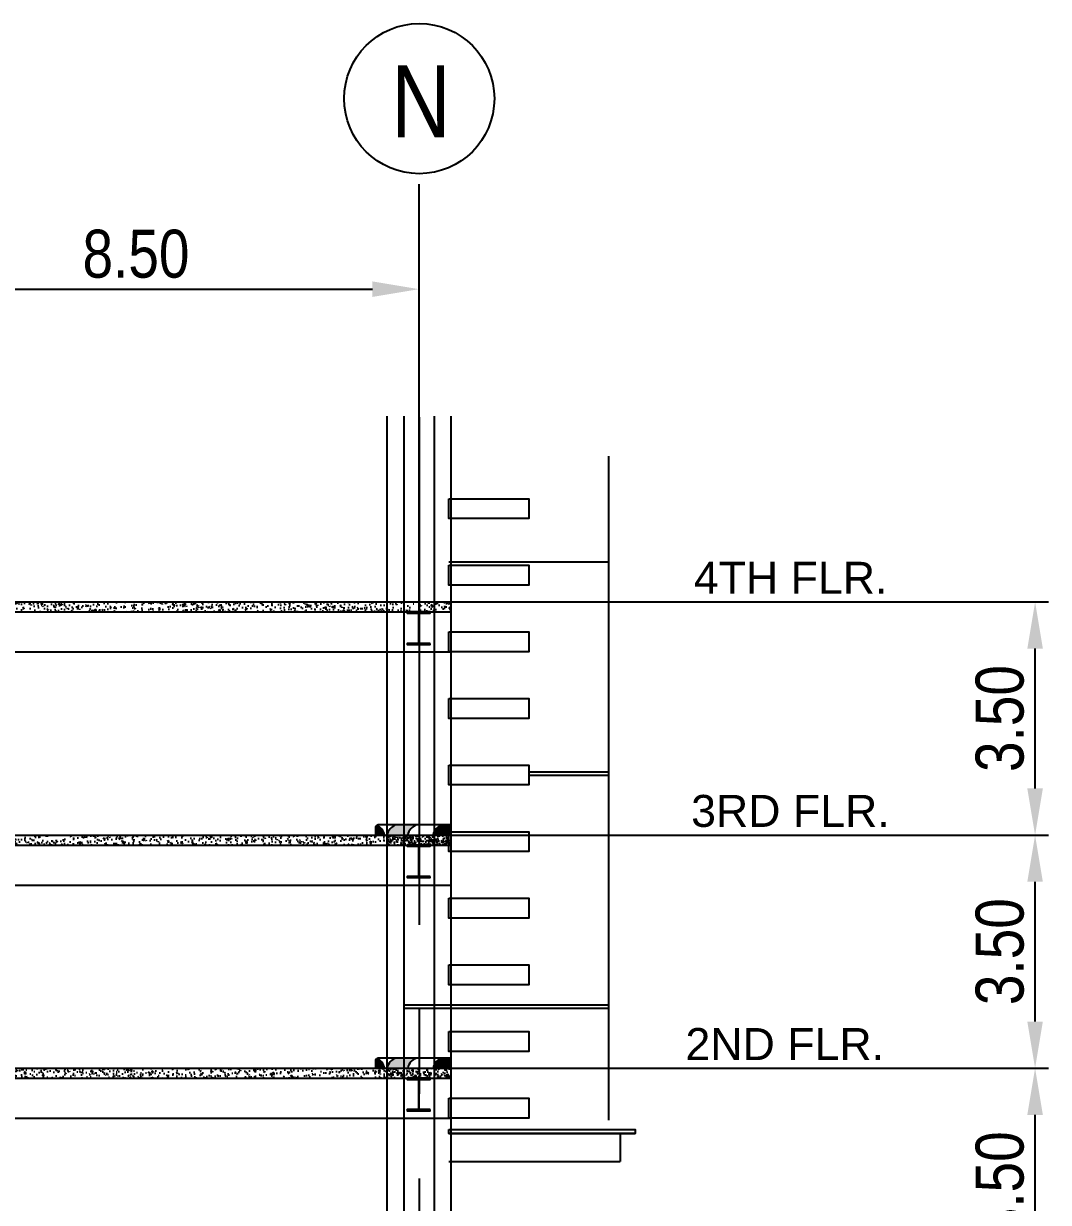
# Model space of a CAD drawing. Header units: millimetres. Extents: x 2148 to 2681, y 758 to 986.
# Drawn here: x 2209.62 to 2217.31, y 787.39 to 796.24 of the extents above; entities that cross this region are included whole.
import ezdxf

# ---------------------------------------------------------------- set-up
doc = ezdxf.new("R2010")
doc.units = ezdxf.units.MM
doc.linetypes.add('CENTER2', pattern=[28.575, 19.05, -3.175, 3.175, -3.175])
doc.linetypes.add('PHANTOMX2', pattern=[5, 2.5, -0.5, 0.5, -0.5, 0.5, -0.5])
for name, color, linetype in [('0.4', 121, 'Continuous'), ('D', 1, 'Continuous'), ('DR', 7, 'Continuous'), ('ELAYOUT', 4, 'Continuous'), ('grid', 241, 'PHANTOMX2'), ('hacht', 8, 'Continuous'), ('HATCH', 8, 'Continuous'), ('S_GRID LINES', 252, 'Continuous'), ('TEXT', 6, 'Continuous')]:
    doc.layers.add(name, color=color, linetype=linetype)
doc.styles.add('ARIALNW', font='ARIALN.TTF')
doc.styles.add('SWISS', font='swissl.ttf')
doc.dimstyles.new('DIM 200', dxfattribs={"dimtxt": 0.36, "dimasz": 0.35, "dimexe": 0.1, "dimexo": 0, "dimgap": 0.08, "dimtad": 1, "dimlfac": 2, "dimrnd": 0.005, "dimzin": 1, "dimdsep": 46, "dimtxsty": 'ARIALNW', "dimcen": 0.09, "dimclrd": 6, "dimclre": 6, "dimclrt": 13, "dimadec": 0, "dimazin": 0, "dimtfac": 1, "dimtofl": 0, "dimtmove": 2, "dimatfit": 3, "dimfxl": 1, "dimtolj": 1, "dimtzin": 0, "dimarcsym": 0})
pattern_1 = [(50, (280.88047, -748.60761), (0.0910923345, -0.0079695428), [0.009525, -0.104775]), (355, (280.88047, -748.60761), (-0.017621413, 0.0955283214), [0.00762, -0.08382]), (100.451, (280.88806, -748.60828), (0.0734712508, 0.087558344), [0.008095, -0.089045]), (46.1842, (280.88047, -748.58221), (0.1355395204, -0.021021164), [0.0142875, -0.1571625]), (96.6356, (280.89177, -748.58396), (0.118702117, 0.123712778), [0.0121425, -0.1335675]), (351.184, (280.88047, -748.58221), (0.118702303, 0.123712559), [0.01143, -0.12573]), (21, (280.89317, -748.58856), (0.07580744, -0.0511327593), [0.009525, -0.104775]), (326, (280.89317, -748.58856), (0.030901014, 0.092093983), [0.00762, -0.08382]), (71.4514, (280.89949, -748.59282), (0.1067082454, 0.040961429), [0.008095, -0.089045]), (37.5, (280.88047, -748.607613), (0.00154430163, 0.04227751944), [0, -0.082804, 0, -0.08509, 0, -0.0841375]), (7.5, (280.88047, -748.607613), (0.03340983126, 0.0500902874), [0, -0.048514, 0, -0.080899, 0, -0.0320675]), (327.5, (280.85215, -748.607613), (0.0677952976, -0.002864372), [0, -0.03175, 0, -0.09906, 0, -0.131445]), (317.5, (280.83945, -748.607613), (0.0740645907, 0.0127132455), [0, -0.041275, 0, -0.065786, 0, -0.093345])]
pattern_2 = [(50, (289.37973, -748.60761), (0.0910923345, -0.0079695428), [0.009525, -0.104775]), (355, (289.37973, -748.60761), (-0.017621413, 0.0955283214), [0.00762, -0.08382]), (100.451, (289.387325, -748.60828), (0.0734712508, 0.087558344), [0.008095, -0.089045]), (46.1842, (289.37973, -748.58221), (0.1355395204, -0.021021164), [0.0142875, -0.1571625]), (96.6356, (289.39103, -748.58396), (0.118702117, 0.123712778), [0.0121425, -0.1335675]), (351.184, (289.37973, -748.58221), (0.118702303, 0.123712559), [0.01143, -0.12573]), (21, (289.39243, -748.58856), (0.07580744, -0.0511327593), [0.009525, -0.104775]), (326, (289.39243, -748.58856), (0.030901014, 0.092093983), [0.00762, -0.08382]), (71.4514, (289.39875, -748.59282), (0.1067082454, 0.040961429), [0.008095, -0.089045]), (37.5, (289.379734, -748.607613), (0.00154430163, 0.04227751944), [0, -0.082804, 0, -0.08509, 0, -0.0841375]), (7.5, (289.379734, -748.607613), (0.03340983126, 0.0500902874), [0, -0.048514, 0, -0.080899, 0, -0.0320675]), (327.5, (289.351413, -748.607613), (0.0677952976, -0.002864372), [0, -0.03175, 0, -0.09906, 0, -0.131445]), (317.5, (289.33871, -748.607613), (0.0740645907, 0.0127132455), [0, -0.041275, 0, -0.065786, 0, -0.093345])]

# ---------------------------------------------------------------- blocks, each defined once
blk = doc.blocks.new('*D2207')
at = {"layer": 'Defpoints', "color": 0, "linetype": 'ByBlock', "ltscale": 0.5, "transparency": 16777216}
for p in [(2209.3185, 788.4021, 0), (2217.2128, 788.4021), (2212.8422, 786.6521, 0)]:
    blk.add_point(p, dxfattribs=at)
at = {"layer": 'ELAYOUT', "color": 6, "linetype": 'ByBlock', "lineweight": -2, "ltscale": 0.5, "transparency": 16777216}
for p, q in [((2209.3185, 788.4021), (2217.3128, 788.4021)), ((2217.2128, 787.0021), (2217.2128, 788.0521)), ((2212.8422, 786.6521), (2217.3128, 786.6521))]:
    blk.add_line(p, q, dxfattribs=at)
at = {"layer": 'ELAYOUT', "color": 6, "linetype": 'ByBlock', "ltscale": 0.5, "transparency": 16777216}
for points in [[(2217.1545, 788.0521), (2217.2712, 788.0521), (2217.2128, 788.4021)], [(2217.1545, 787.0021), (2217.2712, 787.0021), (2217.2128, 786.6521)]]:
    blk.add_solid(points, dxfattribs=at)
at = {"layer": 'ELAYOUT', "color": 13, "linetype": 'ByBlock', "ltscale": 0.5, "transparency": 16777216, "insert": (2216.949, 787.5271), "char_height": 0.36, "attachment_point": 5, "rotation": 90, "style": 'ARIALNW'}
blk.add_mtext('\\A1;3.50', dxfattribs=at)
blk = doc.blocks.new('*D2208')
at = {"layer": 'Defpoints', "color": 0, "linetype": 'ByBlock', "ltscale": 0.5, "transparency": 16777216}
for p in [(2212.8318, 790.1521), (2217.2128, 790.1521), (2212.8318, 788.4021)]:
    blk.add_point(p, dxfattribs=at)
at = {"layer": 'ELAYOUT', "color": 6, "linetype": 'ByBlock', "lineweight": -2, "ltscale": 0.5, "transparency": 16777216}
for p, q in [((2212.8318, 790.1521), (2217.3128, 790.1521)), ((2217.2128, 788.7521), (2217.2128, 789.8021)), ((2212.8318, 788.4021), (2217.3128, 788.4021))]:
    blk.add_line(p, q, dxfattribs=at)
at = {"layer": 'ELAYOUT', "color": 6, "linetype": 'ByBlock', "ltscale": 0.5, "transparency": 16777216}
for points in [[(2217.1545, 789.8021), (2217.2712, 789.8021), (2217.2128, 790.1521)], [(2217.1545, 788.7521), (2217.2712, 788.7521), (2217.2128, 788.4021)]]:
    blk.add_solid(points, dxfattribs=at)
at = {"layer": 'ELAYOUT', "color": 13, "linetype": 'ByBlock', "ltscale": 0.5, "transparency": 16777216, "insert": (2216.949, 789.2771), "char_height": 0.36, "attachment_point": 5, "rotation": 90, "style": 'ARIALNW'}
blk.add_mtext('\\A1;3.50', dxfattribs=at)
blk = doc.blocks.new('*D2209')
at = {"layer": 'Defpoints', "color": 0, "linetype": 'ByBlock', "ltscale": 0.5, "transparency": 16777216}
for p in [(2212.8318, 791.9021), (2217.2128, 791.9021), (2212.8318, 790.1521)]:
    blk.add_point(p, dxfattribs=at)
at = {"layer": 'ELAYOUT', "color": 6, "linetype": 'ByBlock', "lineweight": -2, "ltscale": 0.5, "transparency": 16777216}
for p, q in [((2212.8318, 791.9021), (2217.3128, 791.9021)), ((2217.2128, 790.5021), (2217.2128, 791.5521)), ((2212.8318, 790.1521), (2217.3128, 790.1521))]:
    blk.add_line(p, q, dxfattribs=at)
at = {"layer": 'ELAYOUT', "color": 6, "linetype": 'ByBlock', "ltscale": 0.5, "transparency": 16777216}
for points in [[(2217.1545, 791.5521), (2217.2712, 791.5521), (2217.2128, 791.9021)], [(2217.1545, 790.5021), (2217.2712, 790.5021), (2217.2128, 790.1521)]]:
    blk.add_solid(points, dxfattribs=at)
at = {"layer": 'ELAYOUT', "color": 13, "linetype": 'ByBlock', "ltscale": 0.5, "transparency": 16777216, "insert": (2216.949, 791.0271), "char_height": 0.36, "attachment_point": 5, "rotation": 90, "style": 'ARIALNW'}
blk.add_mtext('\\A1;3.50', dxfattribs=at)
blk = doc.blocks.new('*D2214')
at = {"color": 6, "lineweight": -2, "transparency": 16777216}
for p, q in [((2208.3413, 792.036), (2208.3413, 794.3504)), ((2212.5899, 791.8271), (2212.5899, 794.3504)), ((2208.6913, 794.2504), (2212.2399, 794.2504))]:
    blk.add_line(p, q, dxfattribs=at)
at = {"color": 6, "transparency": 16777216}
for points in [[(2208.6913, 794.3088), (2208.6913, 794.1921), (2208.3413, 794.2504)], [(2212.2399, 794.3088), (2212.2399, 794.1921), (2212.5899, 794.2504)]]:
    blk.add_solid(points, dxfattribs=at)
at = {"layer": 'Defpoints', "color": 0, "transparency": 16777216}
for p in [(2212.5899, 794.2504), (2208.3413, 792.036, 0), (2212.5899, 791.8271, 0)]:
    blk.add_point(p, dxfattribs=at)
at = {"color": 13, "transparency": 16777216, "insert": (2210.4656, 794.5142), "char_height": 0.36, "attachment_point": 5, "style": 'ARIALNW'}
blk.add_mtext('\\A1;8.50', dxfattribs=at)

msp = doc.modelspace()

# ---------------------------------------------------------------- hatches: boundary and pattern name
at = {"layer": 'D'}
h = msp.add_hatch(dxfattribs=at)
h.set_pattern_fill('AR-CONC', color=256, scale=0.0005, style=0)
h.set_pattern_definition(pattern_1)
h.paths.add_polyline_path([(2210.1304782, 791.9021405), (2208.7755563, 791.9021405), (2208.7755563, 791.8271405), (2210.1304782, 791.8271405)])
h = msp.add_hatch(dxfattribs=at)
h.set_pattern_fill('AR-CONC', color=256, scale=0.0005, style=0)
h.set_pattern_definition(pattern_1)
h.paths.add_polyline_path([(2211.4180068, 791.9021405), (2210.1304782, 791.9021405), (2210.1304782, 791.8271405), (2211.4180068, 791.8271405)])
h = msp.add_hatch(dxfattribs=at)
h.set_pattern_fill('AR-CONC', color=256, scale=0.0005, style=0)
h.set_pattern_definition(pattern_1)
h.paths.add_polyline_path([(2212.5500979, 791.9021405), (2211.4180068, 791.9021405), (2211.4180068, 791.8271405), (2212.5500979, 791.8271405)])
h = msp.add_hatch(dxfattribs=at)
h.set_pattern_fill('AR-CONC', color=256, scale=0.0005, style=0)
h.set_pattern_definition(pattern_1)
h.paths.add_polyline_path([(2212.831817, 791.8271405), (2212.831817, 791.9021405), (2212.7057972, 791.9021405), (2212.7057972, 791.8271405)])
h.paths.add_polyline_path([(2212.7057972, 791.9021405), (2212.5913474, 791.9021405), (2212.5913474, 791.8271405), (2212.6738047, 791.8271405), (2212.7057972, 791.8271405)])
h = msp.add_hatch(dxfattribs=at)
h.set_pattern_fill('DOTS', color=256, scale=0.001, angle=4.02526987, style=0)
h.set_pattern_definition([(4.02526987, (306.749479, -746.8563933), (0.0006803551272, 0.0016393023557), [0, -0.0015875])])
edge = h.paths.add_edge_path()
edge.add_arc((2212.286002, 790.205676), 0.0227943, 121.87147833, 180.49772234)
edge.add_line((2212.2632085, 790.205478), (2212.2634349, 790.1533603))
edge.add_line((2212.2634349, 790.1533603), (2212.3311436, 790.1533603))
edge.add_arc((2212.2351092, 790.1353923), 0.0977008, 10.59752916, 66.56463581)
h = msp.add_hatch(dxfattribs=at)
h.set_pattern_fill('DOTS', color=256, scale=0.001, angle=4.02526987, style=0)
h.set_pattern_definition([(175.97473013, (4117.9320328, -746.8563933), (-0.0006803551272, 0.0016393023557), [0, -0.0015875])])
h.paths.add_polyline_path([(2212.3503683, 790.1533603, -0.274956796), (2212.4163628, 790.2283603), (2212.5719069, 790.2283603, 0.274956796), (2212.5059123, 790.1533603)])
h = msp.add_hatch(dxfattribs=at)
h.set_pattern_fill('DOTS', color=256, scale=0.001, angle=4.02526987, style=0)
h.set_pattern_definition([(175.97473013, (4118.2774463, -746.8563933), (-0.0006803551272, 0.0016393023557), [0, -0.0015875])])
edge = h.paths.add_edge_path()
edge.add_line((2212.831817, 790.1533603), (2212.831817, 790.2283603))
edge.add_line((2212.831817, 790.2283603), (2212.7617763, 790.2283603))
edge.add_arc((2212.7918161, 790.1353923), 0.0977008, 107.90667141, 169.40247084)
edge.add_line((2212.6957817, 790.1533603), (2212.831817, 790.1533603))
h = msp.add_hatch(dxfattribs=at)
h.set_pattern_fill('AR-CONC', color=256, scale=0.0005, style=0)
h.set_pattern_definition(pattern_1)
h.paths.add_polyline_path([(2209.9318834, 790.1521405), (2208.5769614, 790.1521405), (2208.5769614, 790.0771405), (2209.9318834, 790.0771405)])
h = msp.add_hatch(dxfattribs=at)
h.set_pattern_fill('AR-CONC', color=256, scale=0.0005, style=0)
h.set_pattern_definition(pattern_1)
h.paths.add_polyline_path([(2211.219412, 790.1521405), (2209.9318834, 790.1521405), (2209.9318834, 790.0771405), (2211.219412, 790.0771405)])
h = msp.add_hatch(dxfattribs=at)
h.set_pattern_fill('AR-CONC', color=256, scale=0.0005, style=0)
h.set_pattern_definition(pattern_1)
h.paths.add_polyline_path([(2212.3515031, 790.1521405), (2211.219412, 790.1521405), (2211.219412, 790.0771405), (2212.3515031, 790.0771405)])
h = msp.add_hatch(dxfattribs=at)
h.set_pattern_fill('AR-CONC', color=256, scale=0.0005, style=0)
h.set_pattern_definition(pattern_1)
h.paths.add_polyline_path([(2212.7057972, 790.0771405), (2212.8121156, 790.0771405), (2212.8121156, 790.1521405), (2212.7057972, 790.1521405)])
h.paths.add_polyline_path([(2212.5913474, 790.1521405), (2212.5913474, 790.0771405), (2212.6738047, 790.0771405), (2212.7057972, 790.0771405), (2212.7057972, 790.1521405)])
h.paths.add_polyline_path([(2212.4768976, 790.1521405), (2212.4768976, 790.0771405), (2212.5913474, 790.0771405), (2212.5913474, 790.1521405)])
h.paths.add_polyline_path([(2212.4768976, 790.0771405), (2212.4768976, 790.1521405), (2212.3515031, 790.1521405), (2212.3515031, 790.0771405)])
h = msp.add_hatch(dxfattribs=at)
h.set_pattern_fill('AR-CONC', color=256, scale=0.0005, style=0)
h.set_pattern_definition(pattern_2)
h.paths.add_polyline_path([(2212.7057972, 790.1521405), (2212.7057972, 790.0771405), (2212.831817, 790.0771405), (2212.831817, 790.1521405)])
h.paths.add_polyline_path([(2212.5915228, 790.1521405), (2212.5915228, 790.0771405), (2212.675908, 790.0771405), (2212.7057972, 790.0771405), (2212.7057972, 790.1521405)])
h.paths.add_polyline_path([(2212.5915228, 790.1521405), (2212.4768976, 790.1521405), (2212.4768976, 790.0771405), (2212.5915228, 790.0771405)])
h.paths.add_polyline_path([(2212.3515031, 790.1521405), (2212.3515031, 790.0771405), (2212.4768976, 790.0771405), (2212.4768976, 790.1521405)])
h = msp.add_hatch(dxfattribs=at)
h.set_pattern_fill('AR-CONC', color=256, scale=0.0005, style=0)
h.set_pattern_definition([(50, (289.37973, -746.85761), (0.0910923345, -0.0079695428), [0.009525, -0.104775]), (355, (289.37973, -746.85761), (-0.017621413, 0.0955283214), [0.00762, -0.08382]), (100.451, (289.387325, -746.85828), (0.0734712508, 0.087558344), [0.008095, -0.089045]), (46.1842, (289.37973, -746.83221), (0.1355395204, -0.021021164), [0.0142875, -0.1571625]), (96.6356, (289.39103, -746.83396), (0.118702117, 0.123712778), [0.0121425, -0.1335675]), (351.184, (289.37973, -746.83221), (0.118702303, 0.123712559), [0.01143, -0.12573]), (21, (289.39243, -746.83856), (0.07580744, -0.0511327593), [0.009525, -0.104775]), (326, (289.39243, -746.83856), (0.030901014, 0.092093983), [0.00762, -0.08382]), (71.4514, (289.39875, -746.84282), (0.1067082454, 0.040961429), [0.008095, -0.089045]), (37.5, (289.379734, -746.857613), (0.00154430163, 0.04227751944), [0, -0.082804, 0, -0.08509, 0, -0.0841375]), (7.5, (289.379734, -746.857613), (0.03340983126, 0.0500902874), [0, -0.048514, 0, -0.080899, 0, -0.0320675]), (327.5, (289.351413, -746.857613), (0.0677952976, -0.002864372), [0, -0.03175, 0, -0.09906, 0, -0.131445]), (317.5, (289.33871, -746.857613), (0.0740645907, 0.0127132455), [0, -0.041275, 0, -0.065786, 0, -0.093345])])
h.paths.add_polyline_path([(2212.831817, 790.0771405), (2212.831817, 790.1521405), (2212.7057972, 790.1521405), (2212.7057972, 790.0771405)])
h.paths.add_polyline_path([(2212.7057972, 790.1521405), (2212.5915228, 790.1521405), (2212.5915228, 790.0771405), (2212.6803769, 790.0771405), (2212.7057972, 790.0771405)])
h.paths.add_polyline_path([(2212.4768976, 790.1521405), (2212.4768976, 790.0771405), (2212.5915228, 790.0771405), (2212.5915228, 790.1521405)])
h.paths.add_polyline_path([(2212.3515031, 790.1521405), (2212.3515031, 790.0771405), (2212.4768976, 790.0771405), (2212.4768976, 790.1521405)])
h = msp.add_hatch(dxfattribs=at)
h.set_pattern_fill('DOTS', color=256, scale=0.001, angle=4.02526987, style=0)
h.set_pattern_definition([(4.02526987, (306.749479, -748.6063933), (0.0006803551272, 0.0016393023557), [0, -0.0015875])])
edge = h.paths.add_edge_path()
edge.add_arc((2212.286002, 788.455676), 0.0227943, 121.87147833, 180.49772234)
edge.add_line((2212.2632085, 788.455478), (2212.2634349, 788.4033603))
edge.add_line((2212.2634349, 788.4033603), (2212.3311436, 788.4033603))
edge.add_arc((2212.2351092, 788.3853923), 0.0977008, 10.59752916, 66.56463581)
h = msp.add_hatch(dxfattribs=at)
h.set_pattern_fill('DOTS', color=256, scale=0.001, angle=4.02526987, style=0)
h.set_pattern_definition([(175.97473013, (4117.9320328, -748.6063933), (-0.0006803551272, 0.0016393023557), [0, -0.0015875])])
h.paths.add_polyline_path([(2212.3503683, 788.4033603, -0.274956796), (2212.4163628, 788.4783603), (2212.5719069, 788.4783603, 0.274956796), (2212.5059123, 788.4033603)])
h = msp.add_hatch(dxfattribs=at)
h.set_pattern_fill('DOTS', color=256, scale=0.001, angle=4.02526987, style=0)
h.set_pattern_definition([(175.97473013, (4118.2774463, -748.6063933), (-0.0006803551272, 0.0016393023557), [0, -0.0015875])])
edge = h.paths.add_edge_path()
edge.add_line((2212.831817, 788.4033603), (2212.831817, 788.4783603))
edge.add_line((2212.831817, 788.4783603), (2212.7617763, 788.4783603))
edge.add_arc((2212.7918161, 788.3853923), 0.0977008, 107.90667141, 169.40247084)
edge.add_line((2212.6957817, 788.4033603), (2212.831817, 788.4033603))
h = msp.add_hatch(dxfattribs=at)
h.set_pattern_fill('AR-CONC', color=256, scale=0.0005, style=0)
h.set_pattern_definition(pattern_1)
h.paths.add_polyline_path([(2209.7741585, 788.4021405), (2208.5769614, 788.4021405), (2208.5769614, 788.3271405), (2209.7741585, 788.3271405)])
h = msp.add_hatch(dxfattribs=at)
h.set_pattern_fill('AR-CONC', color=256, scale=0.0005, style=0)
h.set_pattern_definition(pattern_1)
h.paths.add_polyline_path([(2210.7526025, 788.4021405), (2209.7741585, 788.4021405), (2209.7741585, 788.3271405), (2210.7526025, 788.3271405)])
h = msp.add_hatch(dxfattribs=at)
h.set_pattern_fill('AR-CONC', color=256, scale=0.0005, style=0)
h.set_pattern_definition(pattern_1)
h.paths.add_polyline_path([(2212.3515031, 788.4021405), (2210.7526025, 788.4021405), (2210.7526025, 788.3271405), (2212.3515031, 788.3271405)])
h = msp.add_hatch(dxfattribs=at)
h.set_pattern_fill('AR-CONC', color=256, scale=0.0005, style=0)
h.set_pattern_definition(pattern_1)
h.paths.add_polyline_path([(2212.7057972, 788.3271405), (2212.831817, 788.3271405), (2212.831817, 788.4021405), (2212.7057972, 788.4021405)])
h.paths.add_polyline_path([(2212.5913474, 788.4021405), (2212.5913474, 788.3271405), (2212.6738047, 788.3271405), (2212.7057972, 788.3271405), (2212.7057972, 788.4021405)])
h.paths.add_polyline_path([(2212.4768976, 788.4021405), (2212.4768976, 788.3271405), (2212.5913474, 788.3271405), (2212.5913474, 788.4021405)])
h.paths.add_polyline_path([(2212.4768976, 788.3271405), (2212.4768976, 788.4021405), (2212.3515031, 788.4021405), (2212.3515031, 788.3271405)])
h = msp.add_hatch(dxfattribs=at)
h.set_pattern_fill('AR-CONC', color=256, scale=0.0005, style=0)
h.set_pattern_definition(pattern_2)
h.paths.add_polyline_path([(2212.831817, 788.3271405), (2212.831817, 788.4021405), (2212.7057972, 788.4021405), (2212.7057972, 788.3271405)])
h.paths.add_polyline_path([(2212.7057972, 788.4021405), (2212.5915228, 788.4021405), (2212.5915228, 788.3271405), (2212.6803769, 788.3271405), (2212.7057972, 788.3271405)])
h.paths.add_polyline_path([(2212.4768976, 788.4021405), (2212.4768976, 788.3271405), (2212.5915228, 788.3271405), (2212.5915228, 788.4021405)])
h.paths.add_polyline_path([(2212.3515031, 788.4021405), (2212.3515031, 788.3271405), (2212.4768976, 788.3271405), (2212.4768976, 788.4021405)])
at = {"layer": 'HATCH', "ltscale": 0.5}
h = msp.add_hatch(dxfattribs=at)
h.set_pattern_fill('ANSI31', color=256, scale=0.008573, style=0)
h.set_pattern_definition([(45, (70577.2375972, 3148.2174702), (-0.000757771095196, 0.000757771095196), [])])
edge = h.paths.add_edge_path()
edge.add_line((2212.6738047, 791.5913774), (2212.592953, 791.5913774))
edge.add_arc((2212.592953, 791.5947208), 0.0033433, 174.09726707, 269.99999992, ccw=False)
edge.add_line((2212.5896274, 791.5950646), (2212.5896274, 791.8148802))
edge.add_arc((2212.592953, 791.815224), 0.0033433, 89.63455454, 185.90273272, ccw=False)
edge.add_line((2212.5929743, 791.8185673), (2212.6738047, 791.8185673))
edge.add_line((2212.6738047, 791.8185673), (2212.6738047, 791.8271405))
edge.add_line((2212.6738047, 791.8271405), (2212.5005376, 791.8271405))
edge.add_line((2212.5005376, 791.8271405), (2212.5005376, 791.8185673))
edge.add_line((2212.5005376, 791.8185673), (2212.5811328, 791.8185673))
edge.add_arc((2212.5811541, 791.815224), 0.0033433, -4.29209344, 90.36544518, ccw=False)
edge.add_line((2212.5844881, 791.8149738), (2212.5844881, 791.594971))
edge.add_arc((2212.5811541, 791.5947208), 0.0033433, -89.99999963, 4.29209365, ccw=False)
edge.add_line((2212.5811541, 791.5913774), (2212.5005376, 791.5913774))
edge.add_line((2212.5005376, 791.5913774), (2212.5005376, 791.5828042))
edge.add_line((2212.5005376, 791.5828042), (2212.6738047, 791.5828042))
edge.add_line((2212.6738047, 791.5828042), (2212.6738047, 791.5913774))
h = msp.add_hatch(dxfattribs=at)
h.set_pattern_fill('ANSI31', color=256, scale=0.008573, style=0)
h.set_pattern_definition([(45, (70577.2375972, 3146.4674702), (-0.000757771095196, 0.000757771095196), [])])
edge = h.paths.add_edge_path()
edge.add_line((2212.6738047, 789.8413774), (2212.592953, 789.8413774))
edge.add_arc((2212.592953, 789.8447208), 0.0033433, 174.09726707, 269.99999992, ccw=False)
edge.add_line((2212.5896274, 789.8450646), (2212.5896274, 790.0648802))
edge.add_arc((2212.592953, 790.065224), 0.0033433, 89.63455454, 185.90273272, ccw=False)
edge.add_line((2212.5929743, 790.0685673), (2212.6738047, 790.0685673))
edge.add_line((2212.6738047, 790.0685673), (2212.6738047, 790.0771405))
edge.add_line((2212.6738047, 790.0771405), (2212.5005376, 790.0771405))
edge.add_line((2212.5005376, 790.0771405), (2212.5005376, 790.0685673))
edge.add_line((2212.5005376, 790.0685673), (2212.5811328, 790.0685673))
edge.add_arc((2212.5811541, 790.065224), 0.0033433, -4.29209344, 90.36544518, ccw=False)
edge.add_line((2212.5844881, 790.0649738), (2212.5844881, 789.844971))
edge.add_arc((2212.5811541, 789.8447208), 0.0033433, -89.99999963, 4.29209365, ccw=False)
edge.add_line((2212.5811541, 789.8413774), (2212.5005376, 789.8413774))
edge.add_line((2212.5005376, 789.8413774), (2212.5005376, 789.8328042))
edge.add_line((2212.5005376, 789.8328042), (2212.6738047, 789.8328042))
edge.add_line((2212.6738047, 789.8328042), (2212.6738047, 789.8413774))
h = msp.add_hatch(dxfattribs=at)
h.set_pattern_fill('ANSI31', color=256, scale=0.008573, style=0)
h.set_pattern_definition([(45, (70577.2375972, 3144.7174702), (-0.000757771095196, 0.000757771095196), [])])
edge = h.paths.add_edge_path()
edge.add_line((2212.6738047, 788.0913774), (2212.592953, 788.0913774))
edge.add_arc((2212.592953, 788.0947208), 0.0033433, 174.09726707, 269.99999992, ccw=False)
edge.add_line((2212.5896274, 788.0950646), (2212.5896274, 788.3148802))
edge.add_arc((2212.592953, 788.315224), 0.0033433, 89.63455454, 185.90273272, ccw=False)
edge.add_line((2212.5929743, 788.3185673), (2212.6738047, 788.3185673))
edge.add_line((2212.6738047, 788.3185673), (2212.6738047, 788.3271405))
edge.add_line((2212.6738047, 788.3271405), (2212.5005376, 788.3271405))
edge.add_line((2212.5005376, 788.3271405), (2212.5005376, 788.3185673))
edge.add_line((2212.5005376, 788.3185673), (2212.5811328, 788.3185673))
edge.add_arc((2212.5811541, 788.315224), 0.0033433, -4.29209344, 90.36544518, ccw=False)
edge.add_line((2212.5844881, 788.3149738), (2212.5844881, 788.094971))
edge.add_arc((2212.5811541, 788.0947208), 0.0033433, -89.99999963, 4.29209365, ccw=False)
edge.add_line((2212.5811541, 788.0913774), (2212.5005376, 788.0913774))
edge.add_line((2212.5005376, 788.0913774), (2212.5005376, 788.0828042))
edge.add_line((2212.5005376, 788.0828042), (2212.6738047, 788.0828042))
edge.add_line((2212.6738047, 788.0828042), (2212.6738047, 788.0913774))

# ---------------------------------------------------------------- linework, layer by layer
msp.add_circle((2212.5913474, 795.6806801, 0), 0.5634965)
for p in [(2212.5871711, 791.5828042, 0), (2212.5871711, 791.5828042, 0), (2212.5871711, 789.8328042, 0), (2212.5871711, 789.8328042, 0), (2212.5871711, 788.0828042, 0), (2212.5871711, 788.0828042, 0)]:
    msp.add_point(p)
at = {"layer": '0.4', "color": 4, "ltscale": 0.5}
for p, q in [((2177.5935748, 791.9021405, 0), (2212.831817, 791.9021405, 0)), ((2197.6949473, 790.1521405, 0), (2212.831817, 790.1521405, 0)), ((2199.9673305, 788.4021405, 0), (2212.831817, 788.4021405, 0))]:
    msp.add_line(p, q, dxfattribs=at)
at = {"layer": 'D', "color": 8, "ltscale": 0.5}
for p, q in [((2212.3515031, 785.411652, -0.0000001), (2212.3515031, 793.2959039, -0.0000001)), ((2212.831817, 785.411652, 0), (2212.831817, 793.2959039, 0))]:
    msp.add_line(p, q, dxfattribs=at)
at = {"layer": 'D', "color": 3, "ltscale": 0.5}
for p, q in [((2212.4768976, 785.411652, 0), (2212.4768976, 793.2959039, 0)), ((2212.7057972, 785.411652, 0), (2212.7057972, 793.2959039, 0)), ((2214.0121156, 792.9973759, 0), (2214.0121156, 788.0124545, 0)), ((2212.8121156, 792.2032578, 0), (2214.0121156, 792.2032578, 0)), ((2212.8121156, 787.9127146, 0), (2214.2113736, 787.9127146, 0)), ((2214.099784, 787.9127146, 0), (2214.099784, 787.7027146, 0)), ((2212.8121156, 787.7027146, 0), (2214.099784, 787.7027146, 0))]:
    msp.add_line(p, q, dxfattribs=at)
at = {"layer": 'D', "ltscale": 0.5}
for p, q in [((2213.4128653, 790.6282578, 0), (2214.0121156, 790.6282578, 0)), ((2213.4128653, 790.6032578, 0), (2214.0121156, 790.6032578, 0)), ((2212.831817, 790.2283603, 0), (2212.2837659, 790.2283603, 0)), ((2212.4768976, 788.8782578, 0), (2214.0121156, 788.8782578, 0)), ((2212.4768976, 788.8532578, 0), (2214.0121156, 788.8532578, 0)), ((2212.831817, 788.4782227, 0.0000001), (2212.2837659, 788.4783603, 0))]:
    msp.add_line(p, q, dxfattribs=at)
at = {"layer": 'D'}
for p, q in [((2212.2632077, 790.205676, 0.0000003), (2212.2634349, 790.1533603, 0.0000003)), ((2212.2632077, 788.455676, 0.0000003), (2212.2634349, 788.4033603, 0.0000003))]:
    msp.add_line(p, q, dxfattribs=at)
at = {"layer": 'D', "color": 3, "ltscale": 0.5, "elevation": 0}
for points in [[(2212.8121156, 792.6774352), (2213.4128653, 792.6774352), (2213.4128653, 792.5282578), (2212.8121156, 792.5282578)], [(2212.8121156, 792.1774352), (2213.4128653, 792.1774352), (2213.4128653, 792.0282578), (2212.8121156, 792.0282578)], [(2212.8121156, 791.6774352), (2213.4128653, 791.6774352), (2213.4128653, 791.5282578), (2212.8121156, 791.5282578)], [(2212.8121156, 791.1774352), (2213.4128653, 791.1774352), (2213.4128653, 791.0282578), (2212.8121156, 791.0282578)], [(2212.8121156, 790.6774352), (2213.4128653, 790.6774352), (2213.4128653, 790.5282578), (2212.8121156, 790.5282578)], [(2212.8121156, 790.1774352), (2213.4128653, 790.1774352), (2213.4128653, 790.0282578), (2212.8121156, 790.0282578)], [(2212.8121156, 789.6774352), (2213.4128653, 789.6774352), (2213.4128653, 789.5282578), (2212.8121156, 789.5282578)], [(2212.8121156, 789.1774352), (2213.4128653, 789.1774352), (2213.4128653, 789.0282578), (2212.8121156, 789.0282578)], [(2212.8121156, 788.6774352), (2213.4128653, 788.6774352), (2213.4128653, 788.5282578), (2212.8121156, 788.5282578)], [(2212.8121156, 788.1774352), (2213.4128653, 788.1774352), (2213.4128653, 788.0282578), (2212.8121156, 788.0282578)], [(2212.8121156, 787.9411077), (2214.2113736, 787.9411077), (2214.2113736, 787.9127146), (2212.8121156, 787.9127146)]]:
    msp.add_lwpolyline(points, close=True, dxfattribs=at)
for points in [[(2212.6738047, 791.5913774), (2212.592953, 791.5913774, -0.444720244), (2212.5896274, 791.5950646), (2212.5896274, 791.8148802, -0.446631522), (2212.5929743, 791.8185673), (2212.6738047, 791.8185673), (2212.6738047, 791.8271405), (2212.5005376, 791.8271405), (2212.5005376, 791.8185673), (2212.5811328, 791.8185673, -0.438228127), (2212.5844881, 791.8149738), (2212.5844881, 791.594971, -0.436328672), (2212.5811541, 791.5913774), (2212.5005376, 791.5913774), (2212.5005376, 791.5828042), (2212.6738047, 791.5828042)], [(2212.6738047, 789.8413774), (2212.592953, 789.8413774, -0.444720244), (2212.5896274, 789.8450646), (2212.5896274, 790.0648802, -0.446631522), (2212.5929743, 790.0685673), (2212.6738047, 790.0685673), (2212.6738047, 790.0771405), (2212.5005376, 790.0771405), (2212.5005376, 790.0685673), (2212.5811328, 790.0685673, -0.438228127), (2212.5844881, 790.0649738), (2212.5844881, 789.844971, -0.436328672), (2212.5811541, 789.8413774), (2212.5005376, 789.8413774), (2212.5005376, 789.8328042), (2212.6738047, 789.8328042)], [(2212.6738047, 788.0913774), (2212.592953, 788.0913774, -0.444720244), (2212.5896274, 788.0950646), (2212.5896274, 788.3148802, -0.446631522), (2212.5929743, 788.3185673), (2212.6738047, 788.3185673), (2212.6738047, 788.3271405), (2212.5005376, 788.3271405), (2212.5005376, 788.3185673), (2212.5811328, 788.3185673, -0.438228127), (2212.5844881, 788.3149738), (2212.5844881, 788.094971, -0.436328672), (2212.5811541, 788.0913774), (2212.5005376, 788.0913774), (2212.5005376, 788.0828042), (2212.6738047, 788.0828042)]]:
    msp.add_lwpolyline(points, format="xyb", close=True, dxfattribs=at)
at = {"layer": 'D'}
for centre, radius, start, end in [((2212.286002, 790.205676, 0.0000003), 0.0227943, 95.62979577, 188.09692939), ((2212.2351092, 790.1353923, 0), 0.0977008, 10.59752916, 66.56463578), ((2212.4464027, 790.1353923, 0.0000002), 0.0977008, 107.90667142, 169.40247084), ((2212.6019467, 790.1353923, 0.0000002), 0.0977008, 107.90667142, 169.40247084), ((2212.7918161, 790.1353923, 0.0000001), 0.0977008, 107.90667142, 169.40247084), ((2212.286002, 788.455676, 0.0000003), 0.0227943, 95.62979577, 188.09692939), ((2212.2351092, 788.3853923, 0), 0.0977008, 10.59752916, 66.56463578), ((2212.4464027, 788.3853923, 0.0000002), 0.0977008, 107.90667142, 169.40247084), ((2212.6019467, 788.3853923, 0.0000002), 0.0977008, 107.90667142, 169.40247084), ((2212.7918161, 788.3853923, 0.0000001), 0.0977008, 107.90667142, 169.40247084)]:
    msp.add_arc(centre, radius, start, end, dxfattribs=at)
at = {"layer": 'DR', "ltscale": 0.5}
for p, q in [((2177.5935748, 791.8271405, 0), (2212.831817, 791.8271405, 0)), ((2197.6949473, 790.0771405, 0), (2212.831817, 790.0771405, 0)), ((2186.1463407, 788.3271405, 0), (2212.831817, 788.3271405, 0))]:
    msp.add_line(p, q, dxfattribs=at)
at = {"layer": 'grid', "ltscale": 0.7}
msp.add_line((2212.5913474, 793.2884444, 0), (2212.5913474, 795.1171836, 0), dxfattribs=at)
at = {"layer": 'hacht', "color": 8, "ltscale": 0.5}
for p, q in [((2177.5935748, 791.5271405, 0), (2212.831817, 791.5271405, 0)), ((2199.738431, 789.7771405, 0), (2212.831817, 789.7771405, 0)), ((2199.9541063, 788.0271405, 0), (2212.831817, 788.0271405, 0)), ((2199.9541063, 788.0271405, 0), (2212.831817, 788.0271405, 0))]:
    msp.add_line(p, q, dxfattribs=at)
at = {"layer": 'S_GRID LINES', "linetype": 'CENTER2', "ltscale": 0.2}
msp.add_line((2212.5913474, 793.2887583, 0), (2212.5913474, 782.935245, 0), dxfattribs=at)

# ---------------------------------------------------------------- texts
at = {"layer": 'TEXT', "style": 'SWISS'}
for s, p in [('4TH FLR.', (2214.6519987, 791.9636468, 0)), ('3RD FLR.', (2214.6314698, 790.2136468, 0)), ('2ND FLR.', (2214.5889479, 788.4636468, 0))]:
    msp.add_text(s, height=0.24, dxfattribs=at).set_placement(p)
at = {"layer": 'TEXT', "insert": (2212.3802679, 795.9298091, 0), "char_height": 0.54, "width": 3.396423809, "attachment_point": 1, "style": 'ARIALNW'}
msp.add_mtext('N', dxfattribs=at)

# ---------------------------------------------------------------- dimensions: what is measured, and where the dimension line sits
at = {"color": 2}
dim = msp.add_linear_dim(base=(2212.5899181, 794.2504252, 0), p1=(2208.3412664, 792.0360006, 0), p2=(2212.5899181, 791.8271405, 0), dimstyle='DIM 200', dxfattribs=at)
dim.commit()
dim.dimension.update_dxf_attribs({"geometry": '*D2214', "text_midpoint": (2210.4655923, 794.5142314, 0)})
at = {"layer": 'ELAYOUT', "linetype": 'ByBlock', "ltscale": 0.5}
for base, p1, p2, picture, middle in [((2217.2128227, 791.9021405, 0), (2212.831817, 790.1521405, 0), (2212.831817, 791.9021405, 0), '*D2209', (2216.9490164, 791.0271405, 0)), ((2217.2128227, 790.1521405, 0), (2212.831817, 788.4021405, 0), (2212.831817, 790.1521405, 0), '*D2208', (2216.9490164, 789.2771405, 0)), ((2217.2128227, 788.4021405, 0), (2212.8422233, 786.6521405, 0), (2209.3185138, 788.4021405, 0), '*D2207', (2216.9490164, 787.5271405, 0))]:
    dim = msp.add_linear_dim(base=base, p1=p1, p2=p2, angle=90, dimstyle='DIM 200', dxfattribs=at)
    dim.commit()
    dim.dimension.update_dxf_attribs({"geometry": picture, "text_midpoint": middle})

doc.saveas('drawing.dxf')
